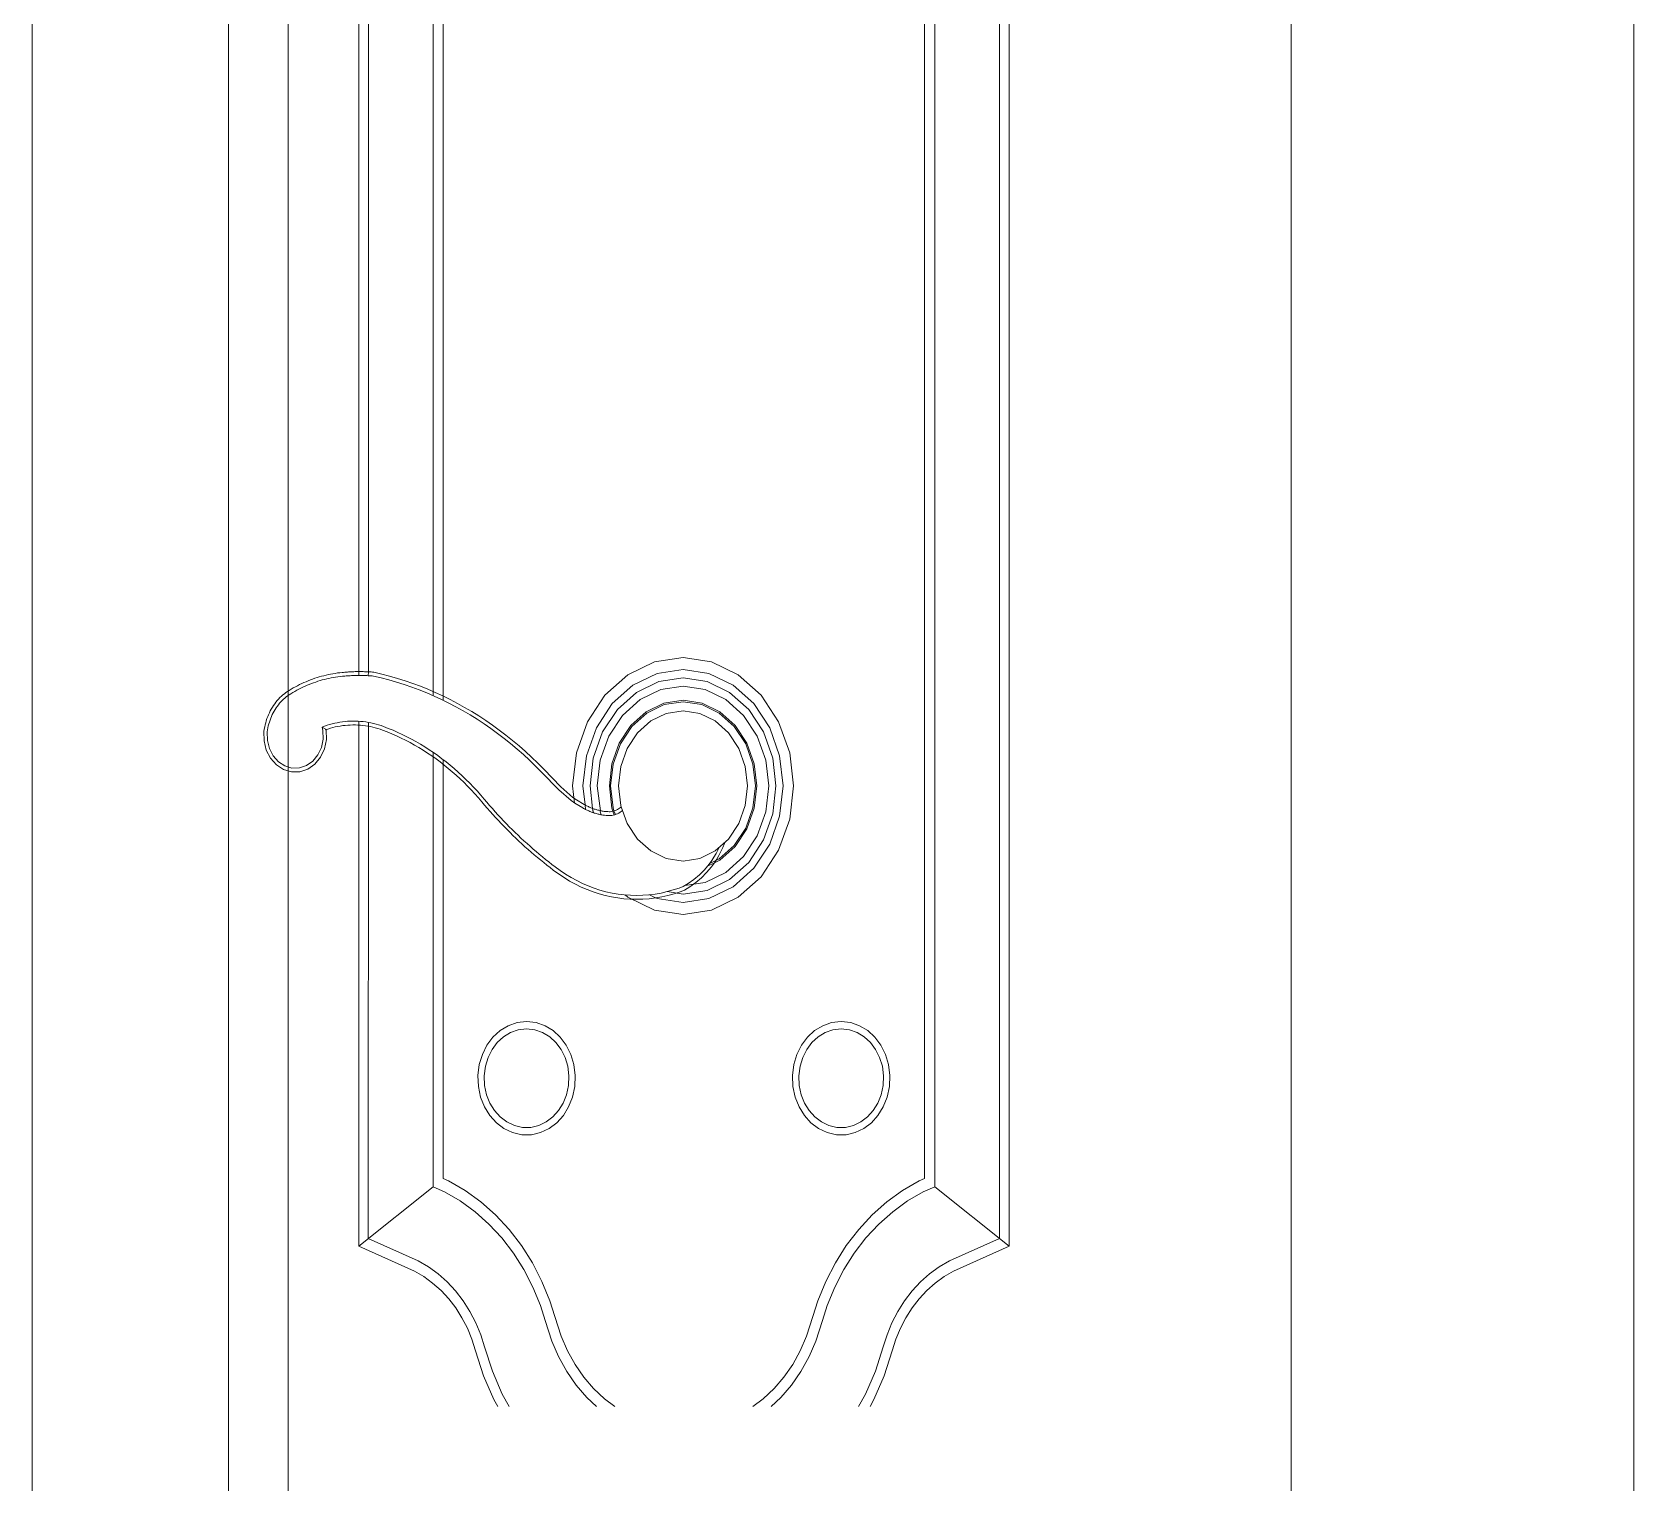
# Model space of a CAD drawing. Header units: inches. Extents: x 160056 to 168773, y -25300 to -22134.
# Drawn here: x 166586.94 to 166592.57, y -24945.92 to -24940.81 of the extents above; entities that cross this region are included whole.
import ezdxf

# ---------------------------------------------------------------- set-up
doc = ezdxf.new("R2010")
doc.units = ezdxf.units.IN
doc.header["$LTSCALE"] = 0.5
doc.header["$MEASUREMENT"] = 0
doc.layers.add('window', color=4, linetype='Continuous', lineweight=13)

msp = doc.modelspace()

# ---------------------------------------------------------------- linework, layer by layer
at = {"layer": 'window'}
for p, q in [((166592.573, -24981.6467), (166592.573, -24897.8319)), ((166591.3678, -24981.6467), (166591.3678, -24899.2288)), ((166587.8428, -24981.6467), (166587.8428, -24903.3322)), ((166587.6328, -24903.5767), (166587.6328, -24981.6467)), ((166586.9428, -24981.6467), (166586.9428, -24904.3799)), ((166588.0908, -24943.0766), (166588.0908, -24936.8608)), ((166588.1249, -24943.0639), (166588.1245, -24936.8877)), ((166590.3431, -24936.8877), (166590.3431, -24945.0555)), ((166590.3768, -24936.8608), (166590.3768, -24945.0824)), ((166588.3523, -24943.1476), (166588.3523, -24937.0695)), ((166590.1153, -24937.0695), (166590.1153, -24944.8737)), ((166588.3882, -24937.0981), (166588.3882, -24943.1642)), ((166590.0794, -24944.8451), (166590.0794, -24937.0981)), ((166589.1303, -24943.0288), (166589.0367, -24943.0739)), ((166589.2307, -24943.0134), (166589.1303, -24943.0288)), ((166589.3312, -24943.0288), (166589.2307, -24943.0134)), ((166589.4248, -24943.0739), (166589.3312, -24943.0288)), ((166587.9059, -24943.0985), (166587.8983, -24943.1018)), ((166587.9135, -24943.0953), (166587.9059, -24943.0985)), ((166587.9213, -24943.0923), (166587.9135, -24943.0953)), ((166587.929, -24943.0894), (166587.9213, -24943.0923)), ((166587.9368, -24943.0867), (166587.929, -24943.0894)), ((166587.94, -24943.0997), (166587.9324, -24943.1023)), ((166587.9446, -24943.0842), (166587.9368, -24943.0867)), ((166587.9476, -24943.0972), (166587.94, -24943.0997)), ((166587.9525, -24943.0817), (166587.9446, -24943.0842)), ((166587.9553, -24943.0948), (166587.9476, -24943.0972)), ((166587.9603, -24943.0795), (166587.9525, -24943.0817)), ((166587.963, -24943.0926), (166587.9553, -24943.0948)), ((166587.9683, -24943.0774), (166587.9603, -24943.0795)), ((166587.9708, -24943.0906), (166587.963, -24943.0926)), ((166587.9762, -24943.0754), (166587.9683, -24943.0774)), ((166587.9785, -24943.0887), (166587.9708, -24943.0906)), ((166587.9842, -24943.0736), (166587.9762, -24943.0754)), ((166587.9863, -24943.0869), (166587.9785, -24943.0887)), ((166587.9922, -24943.072), (166587.9842, -24943.0736)), ((166587.9941, -24943.0853), (166587.9863, -24943.0869)), ((166588.0002, -24943.0705), (166587.9922, -24943.072)), ((166588.0019, -24943.0838), (166587.9941, -24943.0853)), ((166588.0083, -24943.0692), (166588.0002, -24943.0705)), ((166588.0098, -24943.0825), (166588.0019, -24943.0838)), ((166588.0163, -24943.068), (166588.0083, -24943.0692)), ((166588.0177, -24943.0814), (166588.0098, -24943.0825)), ((166588.0244, -24943.067), (166588.0163, -24943.068)), ((166588.0256, -24943.0804), (166588.0177, -24943.0814)), ((166588.0325, -24943.0661), (166588.0244, -24943.067)), ((166588.0335, -24943.0796), (166588.0256, -24943.0804)), ((166588.0371, -24943.0657), (166588.0325, -24943.0661)), ((166588.038, -24943.0791), (166588.0335, -24943.0796)), ((166588.0417, -24943.0653), (166588.0371, -24943.0657)), ((166588.0425, -24943.0787), (166588.038, -24943.0791)), ((166588.0463, -24943.0649), (166588.0417, -24943.0653)), ((166588.0471, -24943.0784), (166588.0425, -24943.0787)), ((166588.051, -24943.0646), (166588.0463, -24943.0649)), ((166588.0516, -24943.0781), (166588.0471, -24943.0784)), ((166588.0556, -24943.0643), (166588.051, -24943.0646)), ((166588.0562, -24943.0778), (166588.0516, -24943.0781)), ((166588.0602, -24943.064), (166588.0556, -24943.0643)), ((166588.0607, -24943.0775), (166588.0562, -24943.0778)), ((166588.0648, -24943.0638), (166588.0602, -24943.064)), ((166588.0653, -24943.0773), (166588.0607, -24943.0775)), ((166588.0694, -24943.0636), (166588.0648, -24943.0638)), ((166588.0698, -24943.0771), (166588.0653, -24943.0773)), ((166588.0741, -24943.0634), (166588.0694, -24943.0636)), ((166588.0744, -24943.0769), (166588.0698, -24943.0771)), ((166588.0787, -24943.0633), (166588.0741, -24943.0634)), ((166588.0789, -24943.0768), (166588.0744, -24943.0769)), ((166588.0833, -24943.0632), (166588.0787, -24943.0633)), ((166588.0835, -24943.0767), (166588.0789, -24943.0768)), ((166588.0879, -24943.0632), (166588.0833, -24943.0632)), ((166588.088, -24943.0767), (166588.0835, -24943.0767)), ((166588.0926, -24943.0631), (166588.0879, -24943.0632)), ((166588.0926, -24943.0766), (166588.088, -24943.0767)), ((166588.0972, -24943.0631), (166588.0926, -24943.0631)), ((166588.0971, -24943.0766), (166588.0926, -24943.0766)), ((166588.1017, -24943.0767), (166588.0971, -24943.0766)), ((166588.1018, -24943.0632), (166588.0972, -24943.0631)), ((166588.1062, -24943.0768), (166588.1017, -24943.0767)), ((166588.1064, -24943.0633), (166588.1018, -24943.0632)), ((166588.1108, -24943.0769), (166588.1062, -24943.0768)), ((166588.1111, -24943.0634), (166588.1064, -24943.0633)), ((166588.1153, -24943.077), (166588.1108, -24943.0769)), ((166588.1157, -24943.0635), (166588.1111, -24943.0634)), ((166588.1199, -24943.0772), (166588.1153, -24943.077)), ((166588.1203, -24943.0637), (166588.1157, -24943.0635)), ((166588.1244, -24943.0774), (166588.1199, -24943.0772)), ((166588.1249, -24943.0639), (166588.1203, -24943.0637)), ((166588.1244, -24943.0774), (166588.1249, -24943.0639)), ((166588.129, -24943.0776), (166588.1244, -24943.0774)), ((166588.1296, -24943.0642), (166588.1249, -24943.0639)), ((166588.1335, -24943.0779), (166588.129, -24943.0776)), ((166588.1342, -24943.0644), (166588.1296, -24943.0642)), ((166588.1381, -24943.0782), (166588.1335, -24943.0779)), ((166588.1388, -24943.0647), (166588.1342, -24943.0644)), ((166588.1426, -24943.0786), (166588.1381, -24943.0782)), ((166588.1442, -24943.0651), (166588.1388, -24943.0647)), ((166588.1699, -24943.0849), (166588.1426, -24943.0786)), ((166588.1723, -24943.0717), (166588.1442, -24943.0651)), ((166588.197, -24943.092), (166588.1699, -24943.0849)), ((166588.1996, -24943.0789), (166588.1723, -24943.0717)), ((166588.2239, -24943.0998), (166588.197, -24943.092)), ((166588.2268, -24943.0868), (166588.1996, -24943.0789)), ((166588.2507, -24943.1083), (166588.2239, -24943.0998)), ((166588.2539, -24943.0953), (166588.2268, -24943.0868)), ((166588.2808, -24943.1046), (166588.2539, -24943.0953)), ((166589.0367, -24943.0739), (166588.9564, -24943.1457)), ((166589.1397, -24943.0696), (166589.0549, -24943.1105)), ((166589.1463, -24943.0981), (166589.0676, -24943.1361)), ((166589.2307, -24943.0557), (166589.1397, -24943.0696)), ((166589.2307, -24943.0852), (166589.1463, -24943.0981)), ((166589.3218, -24943.0696), (166589.2307, -24943.0557)), ((166589.3152, -24943.0981), (166589.2307, -24943.0852)), ((166589.3939, -24943.1361), (166589.3152, -24943.0981)), ((166589.4066, -24943.1105), (166589.3218, -24943.0696)), ((166589.5051, -24943.1457), (166589.4248, -24943.0739)), ((166587.814, -24943.1547), (166587.8091, -24943.1598)), ((166587.819, -24943.1498), (166587.814, -24943.1547)), ((166587.8242, -24943.1452), (166587.819, -24943.1498)), ((166587.8296, -24943.1407), (166587.8242, -24943.1452)), ((166587.8311, -24943.156), (166587.8263, -24943.1604)), ((166587.8351, -24943.1366), (166587.8296, -24943.1407)), ((166587.8361, -24943.1519), (166587.8311, -24943.156)), ((166587.8407, -24943.1326), (166587.8351, -24943.1366)), ((166587.8412, -24943.148), (166587.8361, -24943.1519)), ((166587.8464, -24943.129), (166587.8407, -24943.1326)), ((166587.8465, -24943.1443), (166587.8412, -24943.148)), ((166587.8537, -24943.1246), (166587.8464, -24943.129)), ((166587.8518, -24943.1409), (166587.8465, -24943.1443)), ((166587.8589, -24943.1367), (166587.8518, -24943.1409)), ((166587.861, -24943.1205), (166587.8537, -24943.1246)), ((166587.866, -24943.1326), (166587.8589, -24943.1367)), ((166587.8683, -24943.1164), (166587.861, -24943.1205)), ((166587.8732, -24943.1287), (166587.866, -24943.1326)), ((166587.8757, -24943.1126), (166587.8683, -24943.1164)), ((166587.8804, -24943.1249), (166587.8732, -24943.1287)), ((166587.8832, -24943.1088), (166587.8757, -24943.1126)), ((166587.8877, -24943.1212), (166587.8804, -24943.1249)), ((166587.8907, -24943.1052), (166587.8832, -24943.1088)), ((166587.895, -24943.1177), (166587.8877, -24943.1212)), ((166587.8983, -24943.1018), (166587.8907, -24943.1052)), ((166587.9024, -24943.1144), (166587.895, -24943.1177)), ((166587.9099, -24943.1111), (166587.9024, -24943.1144)), ((166587.9173, -24943.1081), (166587.9099, -24943.1111)), ((166587.9249, -24943.1051), (166587.9173, -24943.1081)), ((166587.9324, -24943.1023), (166587.9249, -24943.1051)), ((166588.2773, -24943.1175), (166588.2507, -24943.1083)), ((166588.3038, -24943.1274), (166588.2773, -24943.1175)), ((166588.3075, -24943.1146), (166588.2808, -24943.1046)), ((166588.33, -24943.138), (166588.3038, -24943.1274)), ((166588.334, -24943.1253), (166588.3075, -24943.1146)), ((166588.3561, -24943.1492), (166588.33, -24943.138)), ((166588.3602, -24943.1366), (166588.334, -24943.1253)), ((166588.3819, -24943.1612), (166588.3561, -24943.1492)), ((166588.3863, -24943.1487), (166588.3602, -24943.1366)), ((166588.4121, -24943.1614), (166588.3863, -24943.1487)), ((166588.9564, -24943.1457), (166588.8947, -24943.2392)), ((166589.0549, -24943.1105), (166588.9821, -24943.1756)), ((166589.0676, -24943.1361), (166589, -24943.1965)), ((166589.1528, -24943.1263), (166589.0801, -24943.1613)), ((166589.2307, -24943.1144), (166589.1528, -24943.1263)), ((166589.3087, -24943.1263), (166589.2307, -24943.1144)), ((166589.3814, -24943.1613), (166589.3087, -24943.1263)), ((166589.4615, -24943.1965), (166589.3939, -24943.1361)), ((166589.4794, -24943.1756), (166589.4066, -24943.1105)), ((166589.5668, -24943.2392), (166589.5051, -24943.1457)), ((166587.777, -24943.2079), (166587.7739, -24943.2146)), ((166587.7803, -24943.2013), (166587.777, -24943.2079)), ((166587.7838, -24943.1948), (166587.7803, -24943.2013)), ((166587.7875, -24943.1885), (166587.7838, -24943.1948)), ((166587.7902, -24943.2083), (166587.7871, -24943.2144)), ((166587.7914, -24943.1824), (166587.7875, -24943.1885)), ((166587.7934, -24943.2022), (166587.7902, -24943.2083)), ((166587.7956, -24943.1765), (166587.7914, -24943.1824)), ((166587.7969, -24943.1964), (166587.7934, -24943.2022)), ((166587.7999, -24943.1707), (166587.7956, -24943.1765)), ((166587.8006, -24943.1907), (166587.7969, -24943.1964)), ((166587.8044, -24943.1652), (166587.7999, -24943.1707)), ((166587.8044, -24943.1852), (166587.8006, -24943.1907)), ((166587.8091, -24943.1598), (166587.8044, -24943.1652)), ((166587.8085, -24943.1798), (166587.8044, -24943.1852)), ((166587.8127, -24943.1746), (166587.8085, -24943.1798)), ((166587.817, -24943.1697), (166587.8127, -24943.1746)), ((166587.8216, -24943.1649), (166587.817, -24943.1697)), ((166587.8263, -24943.1604), (166587.8216, -24943.1649)), ((166588.4075, -24943.1738), (166588.3819, -24943.1612)), ((166588.4328, -24943.187), (166588.4075, -24943.1738)), ((166588.4377, -24943.1748), (166588.4121, -24943.1614)), ((166588.4579, -24943.201), (166588.4328, -24943.187)), ((166588.463, -24943.1889), (166588.4377, -24943.1748)), ((166588.4826, -24943.2156), (166588.4579, -24943.201)), ((166588.488, -24943.2036), (166588.463, -24943.1889)), ((166588.5127, -24943.2189), (166588.488, -24943.2036)), ((166588.9821, -24943.1756), (166588.9262, -24943.2604)), ((166589, -24943.1965), (166588.9481, -24943.2751)), ((166589.0801, -24943.1613), (166589.0177, -24943.2171)), ((166589.1013, -24943.2041), (166589.0477, -24943.252)), ((166589.1036, -24943.2087), (166589.0509, -24943.2558)), ((166589.1637, -24943.174), (166589.1013, -24943.2041)), ((166589.1649, -24943.1791), (166589.1036, -24943.2087)), ((166589.1174, -24943.2365), (166589.1721, -24943.2102)), ((166589.2307, -24943.1637), (166589.1637, -24943.174)), ((166589.2307, -24943.1691), (166589.1649, -24943.1791)), ((166589.1721, -24943.2102), (166589.2307, -24943.2012)), ((166589.2978, -24943.174), (166589.2307, -24943.1637)), ((166589.2966, -24943.1791), (166589.2307, -24943.1691)), ((166589.2307, -24943.2012), (166589.2894, -24943.2102)), ((166589.2894, -24943.2102), (166589.3441, -24943.2365)), ((166589.3579, -24943.2087), (166589.2966, -24943.1791)), ((166589.3602, -24943.2041), (166589.2978, -24943.174)), ((166589.4106, -24943.2558), (166589.3579, -24943.2087)), ((166589.4138, -24943.252), (166589.3602, -24943.2041)), ((166589.4438, -24943.2171), (166589.3814, -24943.1613)), ((166589.5134, -24943.2751), (166589.4615, -24943.1965)), ((166589.5353, -24943.2604), (166589.4794, -24943.1756)), ((166587.759, -24943.265), (166587.7577, -24943.2736)), ((166587.7604, -24943.2576), (166587.759, -24943.265)), ((166587.762, -24943.2502), (166587.7604, -24943.2576)), ((166587.7639, -24943.2429), (166587.762, -24943.2502)), ((166587.7661, -24943.2356), (166587.7639, -24943.2429)), ((166587.7684, -24943.2285), (166587.7661, -24943.2356)), ((166587.7711, -24943.2215), (166587.7684, -24943.2285)), ((166587.7704, -24943.2677), (166587.7693, -24943.2747)), ((166587.7717, -24943.2607), (166587.7704, -24943.2677)), ((166587.7739, -24943.2146), (166587.7711, -24943.2215)), ((166587.7732, -24943.2538), (166587.7717, -24943.2607)), ((166587.775, -24943.247), (166587.7732, -24943.2538)), ((166587.777, -24943.2403), (166587.775, -24943.247)), ((166587.7792, -24943.2336), (166587.777, -24943.2403)), ((166587.7816, -24943.2271), (166587.7792, -24943.2336)), ((166587.7842, -24943.2207), (166587.7816, -24943.2271)), ((166587.7871, -24943.2144), (166587.7842, -24943.2207)), ((166587.9623, -24943.2582), (166587.971, -24943.2549)), ((166587.9653, -24943.2705), (166587.9623, -24943.2582)), ((166587.9623, -24943.2582), (166587.973, -24943.2648)), ((166587.971, -24943.2549), (166587.9798, -24943.2519)), ((166587.9741, -24943.2655), (166587.975, -24943.2661)), ((166587.9744, -24943.2678), (166587.9766, -24943.2671)), ((166587.9766, -24943.2671), (166587.9829, -24943.2649)), ((166587.9769, -24943.2685), (166587.9766, -24943.2671)), ((166587.9774, -24943.3021), (166587.9769, -24943.2685)), ((166587.9798, -24943.2519), (166587.9886, -24943.2492)), ((166587.9829, -24943.2649), (166587.9915, -24943.2623)), ((166587.9886, -24943.2492), (166587.9976, -24943.2467)), ((166587.9915, -24943.2623), (166588.0001, -24943.2599)), ((166587.9976, -24943.2467), (166588.0065, -24943.2446)), ((166588.0001, -24943.2599), (166588.0087, -24943.2578)), ((166588.0065, -24943.2446), (166588.0155, -24943.2427)), ((166588.0087, -24943.2578), (166588.0174, -24943.256)), ((166588.0155, -24943.2427), (166588.0246, -24943.241)), ((166588.0174, -24943.256), (166588.0262, -24943.2544)), ((166588.0246, -24943.241), (166588.0336, -24943.2397)), ((166588.0262, -24943.2544), (166588.035, -24943.2531)), ((166588.0336, -24943.2397), (166588.0428, -24943.2386)), ((166588.035, -24943.2531), (166588.0438, -24943.252)), ((166588.0428, -24943.2386), (166588.0519, -24943.2378)), ((166588.0438, -24943.252), (166588.0526, -24943.2513)), ((166588.0519, -24943.2378), (166588.061, -24943.2373)), ((166588.0526, -24943.2513), (166588.0614, -24943.2508)), ((166588.061, -24943.2373), (166588.0702, -24943.2371)), ((166588.0614, -24943.2508), (166588.0703, -24943.2506)), ((166588.0702, -24943.2371), (166588.0793, -24943.2371)), ((166588.0703, -24943.2506), (166588.0791, -24943.2506)), ((166588.0791, -24943.2506), (166588.088, -24943.2509)), ((166588.0793, -24943.2371), (166588.0885, -24943.2375)), ((166588.088, -24943.2509), (166588.0968, -24943.2515)), ((166588.0885, -24943.2375), (166588.0976, -24943.2381)), ((166588.0908, -24945.0824), (166588.0908, -24943.2376)), ((166588.0968, -24943.2515), (166588.1056, -24943.2524)), ((166588.0976, -24943.2381), (166588.1067, -24943.239)), ((166588.1056, -24943.2524), (166588.1144, -24943.2535)), ((166588.1067, -24943.239), (166588.1158, -24943.2402)), ((166588.1144, -24943.2535), (166588.1232, -24943.255)), ((166588.1158, -24943.2402), (166588.1249, -24943.2416)), ((166588.1232, -24943.255), (166588.1319, -24943.2566)), ((166588.1245, -24945.0555), (166588.1249, -24943.2416)), ((166588.1249, -24943.2416), (166588.1339, -24943.2434)), ((166588.1319, -24943.2566), (166588.1406, -24943.2586)), ((166588.1339, -24943.2434), (166588.1429, -24943.2454)), ((166588.1406, -24943.2586), (166588.1492, -24943.2608)), ((166588.1429, -24943.2454), (166588.1519, -24943.2477)), ((166588.1492, -24943.2608), (166588.1578, -24943.2633)), ((166588.1519, -24943.2477), (166588.1608, -24943.2502)), ((166588.1578, -24943.2633), (166588.1663, -24943.266)), ((166588.1608, -24943.2502), (166588.1696, -24943.2531)), ((166588.1663, -24943.266), (166588.1748, -24943.269)), ((166588.1696, -24943.2531), (166588.1783, -24943.2562)), ((166588.1783, -24943.2562), (166588.195, -24943.2626)), ((166588.195, -24943.2626), (166588.2115, -24943.2694)), ((166588.5072, -24943.2308), (166588.4826, -24943.2156)), ((166588.5314, -24943.2466), (166588.5072, -24943.2308)), ((166588.5372, -24943.235), (166588.5127, -24943.2189)), ((166588.5552, -24943.2631), (166588.5314, -24943.2466)), ((166588.5613, -24943.2516), (166588.5372, -24943.235)), ((166588.5788, -24943.2802), (166588.5552, -24943.2631)), ((166588.5851, -24943.2689), (166588.5613, -24943.2516)), ((166588.6085, -24943.2868), (166588.5851, -24943.2689)), ((166588.8947, -24943.2392), (166588.8559, -24943.3482)), ((166588.9262, -24943.2604), (166588.891, -24943.3591)), ((166589.0177, -24943.2171), (166588.9698, -24943.2897)), ((166589.0477, -24943.252), (166589.0065, -24943.3144)), ((166589.0509, -24943.2558), (166589.0105, -24943.3171)), ((166589.0704, -24943.2785), (166589.1174, -24943.2365)), ((166589.3441, -24943.2365), (166589.3911, -24943.2785)), ((166589.451, -24943.3171), (166589.4106, -24943.2558)), ((166589.455, -24943.3144), (166589.4138, -24943.252)), ((166589.4917, -24943.2897), (166589.4438, -24943.2171)), ((166589.5704, -24943.3591), (166589.5353, -24943.2604)), ((166589.6056, -24943.3482), (166589.5668, -24943.2392)), ((166587.7577, -24943.2736), (166587.7582, -24943.3067)), ((166587.7582, -24943.3067), (166587.7662, -24943.339)), ((166587.7693, -24943.2747), (166587.7698, -24943.3047)), ((166587.7698, -24943.3047), (166587.7769, -24943.3336)), ((166587.9596, -24943.3297), (166587.9658, -24943.3005)), ((166587.9658, -24943.3005), (166587.9653, -24943.2705)), ((166587.9705, -24943.3347), (166587.9774, -24943.3021)), ((166588.1748, -24943.269), (166588.1912, -24943.2753)), ((166588.1912, -24943.2753), (166588.2075, -24943.2821)), ((166588.2075, -24943.2821), (166588.2237, -24943.2891)), ((166588.2115, -24943.2694), (166588.2279, -24943.2766)), ((166588.2237, -24943.2891), (166588.2397, -24943.2966)), ((166588.2279, -24943.2766), (166588.2441, -24943.2842)), ((166588.2397, -24943.2966), (166588.2556, -24943.3045)), ((166588.2441, -24943.2842), (166588.2603, -24943.2921)), ((166588.2556, -24943.3045), (166588.2714, -24943.3127)), ((166588.2603, -24943.2921), (166588.2762, -24943.3005)), ((166588.2714, -24943.3127), (166588.287, -24943.3213)), ((166588.2762, -24943.3005), (166588.2921, -24943.3092)), ((166588.287, -24943.3213), (166588.3025, -24943.3303)), ((166588.2921, -24943.3092), (166588.3077, -24943.3183)), ((166588.3077, -24943.3183), (166588.3232, -24943.3278)), ((166588.602, -24943.298), (166588.5788, -24943.2802)), ((166588.6249, -24943.3163), (166588.602, -24943.298)), ((166588.6316, -24943.3053), (166588.6085, -24943.2868)), ((166588.6475, -24943.3352), (166588.6249, -24943.3163)), ((166588.6543, -24943.3244), (166588.6316, -24943.3053)), ((166588.6767, -24943.344), (166588.6543, -24943.3244)), ((166588.9481, -24943.2751), (166588.9155, -24943.3668)), ((166588.9698, -24943.2897), (166588.9397, -24943.3743)), ((166589.0065, -24943.3144), (166588.9807, -24943.3871)), ((166589.0105, -24943.3171), (166588.9851, -24943.3885)), ((166589.0344, -24943.3331), (166589.0704, -24943.2785)), ((166589.3911, -24943.2785), (166589.4271, -24943.3331)), ((166589.4764, -24943.3885), (166589.451, -24943.3171)), ((166589.4808, -24943.3871), (166589.455, -24943.3144)), ((166589.5218, -24943.3743), (166589.4917, -24943.2897)), ((166589.546, -24943.3668), (166589.5134, -24943.2751)), ((166587.7662, -24943.339), (166587.7811, -24943.3678)), ((166587.7769, -24943.3336), (166587.7902, -24943.3593)), ((166587.7811, -24943.3678), (166587.8019, -24943.3912)), ((166587.7902, -24943.3593), (166587.8088, -24943.3802)), ((166587.8088, -24943.3802), (166587.8314, -24943.3948)), ((166587.9071, -24943.3931), (166587.9292, -24943.3776)), ((166587.9292, -24943.3776), (166587.9471, -24943.356)), ((166587.9365, -24943.3883), (166587.9565, -24943.3641)), ((166587.9471, -24943.356), (166587.9596, -24943.3297)), ((166587.9565, -24943.3641), (166587.9705, -24943.3347)), ((166588.3025, -24943.3303), (166588.3178, -24943.3397)), ((166588.3178, -24943.3397), (166588.3329, -24943.3494)), ((166588.3232, -24943.3278), (166588.3386, -24943.3376)), ((166588.3329, -24943.3494), (166588.3479, -24943.3594)), ((166588.3386, -24943.3376), (166588.3538, -24943.3478)), ((166588.3479, -24943.3594), (166588.3626, -24943.3698)), ((166588.3523, -24944.8737), (166588.3523, -24943.3468)), ((166588.3538, -24943.3478), (166588.3687, -24943.3584)), ((166588.3626, -24943.3698), (166588.3772, -24943.3806)), ((166588.3687, -24943.3584), (166588.3835, -24943.3693)), ((166588.3772, -24943.3806), (166588.3916, -24943.3917)), ((166588.3835, -24943.3693), (166588.3981, -24943.3806)), ((166588.3882, -24943.3729), (166588.3882, -24944.8451)), ((166588.3981, -24943.3806), (166588.4125, -24943.3922)), ((166588.6696, -24943.3547), (166588.6475, -24943.3352)), ((166588.6914, -24943.3748), (166588.6696, -24943.3547)), ((166588.6987, -24943.3643), (166588.6767, -24943.344)), ((166588.7128, -24943.3954), (166588.6914, -24943.3748)), ((166588.7203, -24943.3851), (166588.6987, -24943.3643)), ((166588.8559, -24943.3482), (166588.8427, -24943.4651)), ((166588.891, -24943.3591), (166588.8791, -24943.4651)), ((166588.9155, -24943.3668), (166588.9044, -24943.4651)), ((166588.9397, -24943.3743), (166588.9295, -24943.4651)), ((166589.0118, -24943.3968), (166589.0344, -24943.3331)), ((166589.4271, -24943.3331), (166589.4497, -24943.3968)), ((166589.532, -24943.4651), (166589.5218, -24943.3743)), ((166589.5571, -24943.4651), (166589.546, -24943.3668)), ((166589.5824, -24943.4651), (166589.5704, -24943.3591)), ((166589.6188, -24943.4651), (166589.6056, -24943.3482)), ((166587.8019, -24943.3912), (166587.8271, -24943.4074)), ((166587.8271, -24943.4074), (166587.8551, -24943.4155)), ((166587.8314, -24943.3948), (166587.8564, -24943.402)), ((166587.8428, -24945.6467), (166587.8428, -24943.398)), ((166587.8551, -24943.4155), (166587.884, -24943.4149)), ((166587.8564, -24943.402), (166587.8823, -24943.4014)), ((166587.8823, -24943.4014), (166587.9071, -24943.3931)), ((166587.884, -24943.4149), (166587.9117, -24943.4056)), ((166587.9117, -24943.4056), (166587.9365, -24943.3883)), ((166588.3916, -24943.3917), (166588.4058, -24943.4032)), ((166588.4058, -24943.4032), (166588.4198, -24943.415)), ((166588.4125, -24943.3922), (166588.4267, -24943.4041)), ((166588.4198, -24943.415), (166588.4336, -24943.4271)), ((166588.4267, -24943.4041), (166588.4407, -24943.4164)), ((166588.4336, -24943.4271), (166588.4472, -24943.4395)), ((166588.4407, -24943.4164), (166588.4545, -24943.429)), ((166588.4545, -24943.429), (166588.468, -24943.442)), ((166588.7337, -24943.4166), (166588.7128, -24943.3954)), ((166588.7414, -24943.4065), (166588.7203, -24943.3851)), ((166588.7938, -24943.4787), (166588.7337, -24943.4166)), ((166588.8011, -24943.4682), (166588.7414, -24943.4065)), ((166588.9807, -24943.3871), (166588.9718, -24943.4651)), ((166588.9851, -24943.3885), (166588.9764, -24943.4651)), ((166589.004, -24943.4651), (166589.0118, -24943.3968)), ((166589.4497, -24943.3968), (166589.4575, -24943.4651)), ((166589.4851, -24943.4651), (166589.4764, -24943.3885)), ((166589.4896, -24943.4651), (166589.4808, -24943.3871)), ((166588.4472, -24943.4395), (166588.4605, -24943.4523)), ((166588.4605, -24943.4523), (166588.4737, -24943.4654)), ((166588.468, -24943.442), (166588.4813, -24943.4552)), ((166588.4737, -24943.4654), (166588.4866, -24943.4788)), ((166588.4813, -24943.4552), (166588.4944, -24943.4688)), ((166588.4866, -24943.4788), (166588.4992, -24943.4925)), ((166588.4944, -24943.4688), (166588.5072, -24943.4827)), ((166588.4992, -24943.4925), (166588.5116, -24943.5065)), ((166588.5072, -24943.4827), (166588.5198, -24943.4969)), ((166588.8374, -24943.5167), (166588.7938, -24943.4787)), ((166588.8439, -24943.5054), (166588.8011, -24943.4682)), ((166588.8427, -24943.4651), (166588.8495, -24943.5251)), ((166588.8791, -24943.4651), (166588.8863, -24943.5319)), ((166588.9044, -24943.4651), (166588.9129, -24943.544)), ((166588.9295, -24943.4651), (166588.9406, -24943.5522)), ((166588.9718, -24943.4651), (166588.9807, -24943.5431)), ((166588.9764, -24943.4651), (166588.9851, -24943.5417)), ((166589.0118, -24943.5334), (166589.004, -24943.4651)), ((166589.4575, -24943.4651), (166589.4497, -24943.5334)), ((166589.4764, -24943.5417), (166589.4851, -24943.4651)), ((166589.4808, -24943.5431), (166589.4896, -24943.4651)), ((166589.5218, -24943.5559), (166589.532, -24943.4651)), ((166589.5466, -24943.5636), (166589.5571, -24943.4651)), ((166589.5704, -24943.571), (166589.5824, -24943.4651)), ((166589.6056, -24943.582), (166589.6188, -24943.4651)), ((166588.5116, -24943.5065), (166588.5238, -24943.5209)), ((166588.5198, -24943.4969), (166588.5321, -24943.5114)), ((166588.5238, -24943.5209), (166588.5333, -24943.5321)), ((166588.5321, -24943.5114), (166588.5415, -24943.5226)), ((166588.5333, -24943.5321), (166588.5428, -24943.5432)), ((166588.5415, -24943.5226), (166588.551, -24943.5336)), ((166588.5428, -24943.5432), (166588.5525, -24943.5543)), ((166588.551, -24943.5336), (166588.5606, -24943.5446)), ((166588.5606, -24943.5446), (166588.5703, -24943.5555)), ((166588.8509, -24943.5261), (166588.8374, -24943.5167)), ((166588.8565, -24943.5143), (166588.8439, -24943.5054)), ((166588.8784, -24943.5424), (166588.8509, -24943.5261)), ((166588.8835, -24943.5303), (166588.8565, -24943.5143)), ((166588.8814, -24943.5441), (166588.8784, -24943.5424)), ((166588.8844, -24943.5457), (166588.8814, -24943.5441)), ((166588.8863, -24943.5319), (166588.8835, -24943.5303)), ((166588.8875, -24943.5473), (166588.8844, -24943.5457)), ((166588.8892, -24943.5334), (166588.8863, -24943.5319)), ((166588.8863, -24943.5319), (166588.8884, -24943.5478)), ((166588.8906, -24943.5488), (166588.8875, -24943.5473)), ((166588.8921, -24943.5349), (166588.8892, -24943.5334)), ((166588.8937, -24943.5503), (166588.8906, -24943.5488)), ((166588.895, -24943.5364), (166588.8921, -24943.5349)), ((166588.8968, -24943.5517), (166588.8937, -24943.5503)), ((166588.898, -24943.5378), (166588.895, -24943.5364)), ((166588.9009, -24943.5391), (166588.898, -24943.5378)), ((166588.9039, -24943.5404), (166588.9009, -24943.5391)), ((166588.9069, -24943.5417), (166588.9039, -24943.5404)), ((166588.9099, -24943.5429), (166588.9069, -24943.5417)), ((166588.9129, -24943.544), (166588.9099, -24943.5429)), ((166588.9129, -24943.544), (166588.9158, -24943.5592)), ((166588.9129, -24943.544), (166588.9144, -24943.5587)), ((166588.916, -24943.5451), (166588.9129, -24943.544)), ((166588.919, -24943.5462), (166588.916, -24943.5451)), ((166588.9221, -24943.5472), (166588.919, -24943.5462)), ((166588.9251, -24943.5482), (166588.9221, -24943.5472)), ((166588.9282, -24943.5491), (166588.9251, -24943.5482)), ((166588.9313, -24943.5499), (166588.9282, -24943.5491)), ((166588.9344, -24943.5507), (166588.9313, -24943.5499)), ((166588.9807, -24943.5431), (166588.9836, -24943.5542)), ((166588.9851, -24943.5417), (166588.9878, -24943.5531)), ((166588.9959, -24943.55), (166588.9919, -24943.5517)), ((166588.9999, -24943.548), (166588.9959, -24943.55)), ((166589.0037, -24943.5457), (166588.9999, -24943.548)), ((166589.0074, -24943.5431), (166589.0037, -24943.5457)), ((166589.0109, -24943.5403), (166589.0074, -24943.5431)), ((166589.0134, -24943.538), (166589.0109, -24943.5403)), ((166589.0134, -24943.538), (166589.0118, -24943.5334)), ((166589.0134, -24943.538), (166589.0178, -24943.5511)), ((166589.4497, -24943.5334), (166589.4271, -24943.597)), ((166589.451, -24943.6131), (166589.4764, -24943.5417)), ((166589.455, -24943.6158), (166589.4808, -24943.5431)), ((166588.5525, -24943.5543), (166588.5623, -24943.5652)), ((166588.5623, -24943.5652), (166588.5721, -24943.5761)), ((166588.5703, -24943.5555), (166588.58, -24943.5663)), ((166588.5721, -24943.5761), (166588.5821, -24943.5868)), ((166588.58, -24943.5663), (166588.5899, -24943.5769)), ((166588.5821, -24943.5868), (166588.5921, -24943.5975)), ((166588.5899, -24943.5769), (166588.5998, -24943.5875)), ((166588.5921, -24943.5975), (166588.6022, -24943.608)), ((166588.5998, -24943.5875), (166588.6099, -24943.5979)), ((166588.6099, -24943.5979), (166588.62, -24943.6082)), ((166588.8999, -24943.5531), (166588.8968, -24943.5517)), ((166588.903, -24943.5544), (166588.8999, -24943.5531)), ((166588.9062, -24943.5557), (166588.903, -24943.5544)), ((166588.9094, -24943.5569), (166588.9062, -24943.5557)), ((166588.9126, -24943.558), (166588.9094, -24943.5569)), ((166588.9158, -24943.5592), (166588.9126, -24943.558)), ((166588.919, -24943.5602), (166588.9158, -24943.5592)), ((166588.9222, -24943.5612), (166588.919, -24943.5602)), ((166588.9255, -24943.5622), (166588.9222, -24943.5612)), ((166588.9287, -24943.5631), (166588.9255, -24943.5622)), ((166588.932, -24943.5639), (166588.9287, -24943.5631)), ((166588.9352, -24943.5647), (166588.932, -24943.5639)), ((166588.9375, -24943.5515), (166588.9344, -24943.5507)), ((166588.9385, -24943.5654), (166588.9352, -24943.5647)), ((166588.9406, -24943.5522), (166588.9375, -24943.5515)), ((166588.9418, -24943.5661), (166588.9385, -24943.5654)), ((166588.9406, -24943.5522), (166588.9397, -24943.5559)), ((166588.9397, -24943.5559), (166588.9435, -24943.5665)), ((166588.9438, -24943.5528), (166588.9406, -24943.5522)), ((166588.9451, -24943.5668), (166588.9418, -24943.5661)), ((166588.9469, -24943.5534), (166588.9438, -24943.5528)), ((166588.9484, -24943.5673), (166588.9451, -24943.5668)), ((166588.9501, -24943.554), (166588.9469, -24943.5534)), ((166588.9517, -24943.5679), (166588.9484, -24943.5673)), ((166588.9532, -24943.5545), (166588.9501, -24943.554)), ((166588.955, -24943.5683), (166588.9517, -24943.5679)), ((166588.9562, -24943.5549), (166588.9532, -24943.5545)), ((166588.9604, -24943.5688), (166588.955, -24943.5683)), ((166588.961, -24943.5553), (166588.9562, -24943.5549)), ((166588.9658, -24943.5689), (166588.9604, -24943.5688)), ((166588.9661, -24943.5554), (166588.961, -24943.5553)), ((166588.9708, -24943.5691), (166588.9658, -24943.5689)), ((166588.9708, -24943.5556), (166588.9661, -24943.5554)), ((166588.9751, -24943.5555), (166588.9708, -24943.5556)), ((166588.9758, -24943.5689), (166588.9708, -24943.5691)), ((166588.9794, -24943.555), (166588.9751, -24943.5555)), ((166588.9808, -24943.5684), (166588.9758, -24943.5689)), ((166588.9836, -24943.5542), (166588.9794, -24943.555)), ((166588.9858, -24943.5675), (166588.9808, -24943.5684)), ((166588.9878, -24943.5531), (166588.9836, -24943.5542)), ((166588.9836, -24943.5542), (166588.989, -24943.5666)), ((166588.989, -24943.5666), (166588.9858, -24943.5675)), ((166588.9919, -24943.5517), (166588.9878, -24943.5531)), ((166588.9878, -24943.5531), (166588.9935, -24943.5652)), ((166588.9907, -24943.5662), (166588.989, -24943.5666)), ((166588.9955, -24943.5645), (166588.9907, -24943.5662)), ((166589.0003, -24943.5625), (166588.9955, -24943.5645)), ((166589.0049, -24943.5602), (166589.0003, -24943.5625)), ((166589.0093, -24943.5575), (166589.0049, -24943.5602)), ((166589.0136, -24943.5545), (166589.0093, -24943.5575)), ((166589.0178, -24943.5511), (166589.0136, -24943.5545)), ((166589.0344, -24943.597), (166589.0178, -24943.5511)), ((166589.0704, -24943.6517), (166589.0344, -24943.597)), ((166589.4271, -24943.597), (166589.3911, -24943.6517)), ((166589.4917, -24943.6405), (166589.5218, -24943.5559)), ((166589.5134, -24943.655), (166589.5466, -24943.5636)), ((166589.5353, -24943.6698), (166589.5704, -24943.571)), ((166589.5668, -24943.6909), (166589.6056, -24943.582)), ((166588.6022, -24943.608), (166588.6124, -24943.6184)), ((166588.6124, -24943.6184), (166588.6227, -24943.6287)), ((166588.62, -24943.6082), (166588.6302, -24943.6184)), ((166588.6227, -24943.6287), (166588.633, -24943.6389)), ((166588.6302, -24943.6184), (166588.6404, -24943.6285)), ((166588.633, -24943.6389), (166588.6435, -24943.649)), ((166588.6404, -24943.6285), (166588.6508, -24943.6385)), ((166588.6435, -24943.649), (166588.654, -24943.6589)), ((166588.6508, -24943.6385), (166588.6612, -24943.6484)), ((166588.654, -24943.6589), (166588.6646, -24943.6687)), ((166588.6612, -24943.6484), (166588.6718, -24943.6582)), ((166588.6718, -24943.6582), (166588.6824, -24943.6678)), ((166589.1174, -24943.6936), (166589.0704, -24943.6517)), ((166589.3911, -24943.6517), (166589.3441, -24943.6936)), ((166589.4106, -24943.6744), (166589.451, -24943.6131)), ((166589.4138, -24943.6782), (166589.455, -24943.6158)), ((166589.4438, -24943.7131), (166589.4917, -24943.6405)), ((166589.4615, -24943.7337), (166589.5134, -24943.655)), ((166588.6646, -24943.6687), (166588.6753, -24943.6785)), ((166588.6753, -24943.6785), (166588.686, -24943.6881)), ((166588.6824, -24943.6678), (166588.693, -24943.6773)), ((166588.686, -24943.6881), (166588.6969, -24943.6976)), ((166588.693, -24943.6773), (166588.7038, -24943.6867)), ((166588.6969, -24943.6976), (166588.7078, -24943.7069)), ((166588.7038, -24943.6867), (166588.7146, -24943.696)), ((166588.7078, -24943.7069), (166588.7188, -24943.7162)), ((166588.7146, -24943.696), (166588.7255, -24943.7052)), ((166588.7188, -24943.7162), (166588.7298, -24943.7253)), ((166588.7255, -24943.7052), (166588.7365, -24943.7143)), ((166588.7365, -24943.7143), (166588.7475, -24943.7232)), ((166589.1721, -24943.72), (166589.1174, -24943.6936)), ((166589.3441, -24943.6936), (166589.2894, -24943.72)), ((166589.3323, -24943.7274), (166589.3395, -24943.7153)), ((166589.3395, -24943.7153), (166589.3468, -24943.7022)), ((166589.3468, -24943.7022), (166589.3537, -24943.6889)), ((166589.3491, -24943.7229), (166589.3566, -24943.7094)), ((166589.3537, -24943.6889), (166589.3568, -24943.6823)), ((166589.3566, -24943.7094), (166589.3637, -24943.6956)), ((166589.3579, -24943.7215), (166589.4106, -24943.6744)), ((166589.3602, -24943.7261), (166589.4138, -24943.6782)), ((166589.3637, -24943.6956), (166589.3704, -24943.6815)), ((166589.3704, -24943.6815), (166589.3766, -24943.6672)), ((166589.3766, -24943.6672), (166589.3782, -24943.6631)), ((166589.3814, -24943.7688), (166589.4438, -24943.7131)), ((166589.4794, -24943.7546), (166589.5353, -24943.6698)), ((166589.5051, -24943.7845), (166589.5668, -24943.6909)), ((166588.7298, -24943.7253), (166588.741, -24943.7343)), ((166588.741, -24943.7343), (166588.7522, -24943.7432)), ((166588.7475, -24943.7232), (166588.7586, -24943.732)), ((166588.7522, -24943.7432), (166588.7634, -24943.7519)), ((166588.7586, -24943.732), (166588.7698, -24943.7407)), ((166588.7634, -24943.7519), (166588.7748, -24943.7606)), ((166588.7698, -24943.7407), (166588.7811, -24943.7493)), ((166588.7748, -24943.7606), (166588.7934, -24943.7743)), ((166588.7811, -24943.7493), (166588.7994, -24943.7628)), ((166588.7934, -24943.7743), (166588.8126, -24943.7873)), ((166588.7994, -24943.7628), (166588.8182, -24943.7754)), ((166588.8182, -24943.7754), (166588.8374, -24943.7872)), ((166589.2307, -24943.729), (166589.1721, -24943.72)), ((166589.2894, -24943.72), (166589.2307, -24943.729)), ((166589.2881, -24943.7773), (166589.306, -24943.7597)), ((166589.2953, -24943.7879), (166589.3138, -24943.7696)), ((166589.306, -24943.7597), (166589.3226, -24943.7405)), ((166589.3087, -24943.8039), (166589.3814, -24943.7688)), ((166589.3138, -24943.7696), (166589.331, -24943.7497)), ((166589.317, -24943.7469), (166589.3414, -24943.7357)), ((166589.3226, -24943.7405), (166589.3323, -24943.7274)), ((166589.3248, -24943.7374), (166589.3579, -24943.7215)), ((166589.331, -24943.7497), (166589.3414, -24943.7357)), ((166589.3414, -24943.7357), (166589.3491, -24943.7229)), ((166589.3414, -24943.7357), (166589.3602, -24943.7261)), ((166589.3939, -24943.7941), (166589.4615, -24943.7337)), ((166589.4066, -24943.8196), (166589.4794, -24943.7546)), ((166588.8126, -24943.7873), (166588.8322, -24943.7992)), ((166588.8322, -24943.7992), (166588.8523, -24943.8102)), ((166588.8374, -24943.7872), (166588.857, -24943.7979)), ((166588.8523, -24943.8102), (166588.8727, -24943.8203)), ((166588.857, -24943.7979), (166588.877, -24943.8077)), ((166588.8727, -24943.8203), (166588.8935, -24943.8293)), ((166588.877, -24943.8077), (166588.8973, -24943.8165)), ((166588.8935, -24943.8293), (166588.9146, -24943.8372)), ((166588.8973, -24943.8165), (166588.9179, -24943.8243)), ((166588.9179, -24943.8243), (166588.9388, -24943.8311)), ((166588.9388, -24943.8311), (166588.96, -24943.8369)), ((166589.1753, -24943.8366), (166589.1964, -24943.8308)), ((166589.1964, -24943.8308), (166589.2173, -24943.824)), ((166589.2173, -24943.824), (166589.2311, -24943.8187)), ((166589.2206, -24943.8369), (166589.2356, -24943.8312)), ((166589.2311, -24943.8187), (166589.2494, -24943.8077)), ((166589.2356, -24943.8312), (166589.2551, -24943.8195)), ((166589.2377, -24943.8148), (166589.3087, -24943.8039)), ((166589.2494, -24943.8077), (166589.2692, -24943.7934)), ((166589.2551, -24943.8195), (166589.2757, -24943.8046)), ((166589.2692, -24943.7934), (166589.2881, -24943.7773)), ((166589.2757, -24943.8046), (166589.2953, -24943.7879)), ((166589.3152, -24943.832), (166589.3939, -24943.7941)), ((166589.3218, -24943.8605), (166589.4066, -24943.8196)), ((166589.4248, -24943.8563), (166589.5051, -24943.7845)), ((166588.9146, -24943.8372), (166588.936, -24943.8442)), ((166588.936, -24943.8442), (166588.9576, -24943.8501)), ((166588.9576, -24943.8501), (166588.9793, -24943.8549)), ((166588.96, -24943.8369), (166588.9813, -24943.8416)), ((166588.9793, -24943.8549), (166589.0013, -24943.8587)), ((166588.9813, -24943.8416), (166589.0027, -24943.8453)), ((166589.0013, -24943.8587), (166589.0233, -24943.8613)), ((166589.0027, -24943.8453), (166589.0243, -24943.8479)), ((166589.0233, -24943.8613), (166589.0455, -24943.863)), ((166589.0243, -24943.8479), (166589.0459, -24943.8495)), ((166589.0276, -24943.8481), (166589.0367, -24943.8563)), ((166589.0367, -24943.8563), (166589.1303, -24943.9014)), ((166589.0455, -24943.863), (166589.0676, -24943.8635)), ((166589.0459, -24943.8495), (166589.0676, -24943.85)), ((166589.0676, -24943.85), (166589.0893, -24943.8494)), ((166589.0676, -24943.8635), (166589.0898, -24943.8629)), ((166589.0893, -24943.8494), (166589.111, -24943.8478)), ((166589.0898, -24943.8629), (166589.1119, -24943.8613)), ((166589.111, -24943.8478), (166589.1325, -24943.8451)), ((166589.1119, -24943.8613), (166589.134, -24943.8585)), ((166589.1128, -24943.8476), (166589.134, -24943.8585)), ((166589.1325, -24943.8451), (166589.154, -24943.8414)), ((166589.134, -24943.8585), (166589.1559, -24943.8547)), ((166589.1351, -24943.8583), (166589.1397, -24943.8605)), ((166589.1397, -24943.8605), (166589.2307, -24943.8745)), ((166589.154, -24943.8414), (166589.1753, -24943.8366)), ((166589.1559, -24943.8547), (166589.1777, -24943.8498)), ((166589.1753, -24943.8366), (166589.2307, -24943.845)), ((166589.1777, -24943.8498), (166589.1993, -24943.8439)), ((166589.1993, -24943.8439), (166589.2206, -24943.8369)), ((166589.2307, -24943.845), (166589.3152, -24943.832)), ((166589.2307, -24943.8745), (166589.3218, -24943.8605)), ((166589.3312, -24943.9014), (166589.4248, -24943.8563)), ((166589.1303, -24943.9014), (166589.2307, -24943.9168)), ((166589.2307, -24943.9168), (166589.3312, -24943.9014)), ((166588.5877, -24944.3252), (166588.5627, -24944.3483)), ((166588.6161, -24944.3079), (166588.5877, -24944.3252)), ((166588.6246, -24944.3318), (166588.5998, -24944.3469)), ((166588.6474, -24944.2969), (166588.6161, -24944.3079)), ((166588.6518, -24944.3223), (166588.6246, -24944.3318)), ((166588.6809, -24944.2931), (166588.6474, -24944.2969)), ((166588.6809, -24944.319), (166588.6518, -24944.3223)), ((166588.7144, -24944.2969), (166588.6809, -24944.2931)), ((166588.7101, -24944.3223), (166588.6809, -24944.319)), ((166588.7373, -24944.3318), (166588.7101, -24944.3223)), ((166588.7457, -24944.3079), (166588.7144, -24944.2969)), ((166588.7621, -24944.3469), (166588.7373, -24944.3318)), ((166588.7742, -24944.3252), (166588.7457, -24944.3079)), ((166588.7992, -24944.3483), (166588.7742, -24944.3252)), ((166589.6934, -24944.3252), (166589.6684, -24944.3483)), ((166589.7219, -24944.3079), (166589.6934, -24944.3252)), ((166589.7303, -24944.3318), (166589.7055, -24944.3469)), ((166589.7531, -24944.2969), (166589.7219, -24944.3079)), ((166589.7575, -24944.3223), (166589.7303, -24944.3318)), ((166589.7867, -24944.2931), (166589.7531, -24944.2969)), ((166589.7867, -24944.319), (166589.7575, -24944.3223)), ((166589.8202, -24944.2969), (166589.7867, -24944.2931)), ((166589.8158, -24944.3223), (166589.7867, -24944.319)), ((166589.843, -24944.3318), (166589.8158, -24944.3223)), ((166589.8515, -24944.3079), (166589.8202, -24944.2969)), ((166589.8678, -24944.3469), (166589.843, -24944.3318)), ((166589.8799, -24944.3252), (166589.8515, -24944.3079)), ((166589.9049, -24944.3483), (166589.8799, -24944.3252)), ((166588.5418, -24944.3763), (166588.5256, -24944.4085)), ((166588.5418, -24944.3763), (166588.5627, -24944.3483)), ((166588.5599, -24944.3913), (166588.5458, -24944.4193)), ((166588.5781, -24944.367), (166588.5599, -24944.3913)), ((166588.5998, -24944.3469), (166588.5781, -24944.367)), ((166588.7838, -24944.367), (166588.7621, -24944.3469)), ((166588.802, -24944.3913), (166588.7838, -24944.367)), ((166588.8201, -24944.3763), (166588.7992, -24944.3483)), ((166588.8161, -24944.4193), (166588.802, -24944.3913)), ((166588.8363, -24944.4085), (166588.8201, -24944.3763)), ((166589.6475, -24944.3763), (166589.6313, -24944.4085)), ((166589.6684, -24944.3483), (166589.6475, -24944.3763)), ((166589.6656, -24944.3913), (166589.6515, -24944.4193)), ((166589.6838, -24944.367), (166589.6656, -24944.3913)), ((166589.7055, -24944.3469), (166589.6838, -24944.367)), ((166589.8895, -24944.367), (166589.8678, -24944.3469)), ((166589.9077, -24944.3913), (166589.8895, -24944.367)), ((166589.9258, -24944.3763), (166589.9049, -24944.3483)), ((166589.9218, -24944.4193), (166589.9077, -24944.3913)), ((166589.942, -24944.4085), (166589.9258, -24944.3763)), ((166588.5148, -24944.4441), (166588.5099, -24944.4826)), ((166588.5256, -24944.4085), (166588.5148, -24944.4441)), ((166588.5364, -24944.4504), (166588.5321, -24944.4838)), ((166588.5458, -24944.4193), (166588.5364, -24944.4504)), ((166588.8255, -24944.4504), (166588.8161, -24944.4193)), ((166588.8298, -24944.4838), (166588.8255, -24944.4504)), ((166588.8472, -24944.4441), (166588.8363, -24944.4085)), ((166588.852, -24944.4826), (166588.8472, -24944.4441)), ((166589.6205, -24944.4441), (166589.6156, -24944.4826)), ((166589.6313, -24944.4085), (166589.6205, -24944.4441)), ((166589.6421, -24944.4504), (166589.6378, -24944.4838)), ((166589.6515, -24944.4193), (166589.6421, -24944.4504)), ((166589.9313, -24944.4504), (166589.9218, -24944.4193)), ((166589.9355, -24944.4838), (166589.9313, -24944.4504)), ((166589.9529, -24944.4441), (166589.942, -24944.4085)), ((166589.9577, -24944.4826), (166589.9529, -24944.4441)), ((166588.5099, -24944.4826), (166588.5115, -24944.522)), ((166588.5321, -24944.4838), (166588.5336, -24944.5181)), ((166588.8283, -24944.5181), (166588.8298, -24944.4838)), ((166588.8504, -24944.522), (166588.852, -24944.4826)), ((166589.6156, -24944.4826), (166589.6172, -24944.522)), ((166589.6378, -24944.4838), (166589.6393, -24944.5181)), ((166589.9341, -24944.5181), (166589.9355, -24944.4838)), ((166589.9561, -24944.522), (166589.9577, -24944.4826)), ((166588.5115, -24944.522), (166588.5195, -24944.5591)), ((166588.5195, -24944.5591), (166588.5331, -24944.5931)), ((166588.5336, -24944.5181), (166588.5405, -24944.5504)), ((166588.5405, -24944.5504), (166588.5523, -24944.58)), ((166588.8096, -24944.58), (166588.8214, -24944.5504)), ((166588.8214, -24944.5504), (166588.8283, -24944.5181)), ((166588.8288, -24944.5931), (166588.8424, -24944.5591)), ((166588.8424, -24944.5591), (166588.8504, -24944.522)), ((166589.6172, -24944.522), (166589.6252, -24944.5591)), ((166589.6252, -24944.5591), (166589.6388, -24944.5931)), ((166589.6393, -24944.5181), (166589.6462, -24944.5504)), ((166589.6462, -24944.5504), (166589.658, -24944.58)), ((166589.9153, -24944.58), (166589.9272, -24944.5504)), ((166589.9272, -24944.5504), (166589.9341, -24944.5181)), ((166589.9346, -24944.5931), (166589.9481, -24944.5591)), ((166589.9481, -24944.5591), (166589.9561, -24944.522)), ((166588.5331, -24944.5931), (166588.5517, -24944.6233)), ((166588.5523, -24944.58), (166588.5685, -24944.6062)), ((166588.5685, -24944.6062), (166588.5885, -24944.6285)), ((166588.7734, -24944.6285), (166588.7934, -24944.6062)), ((166588.7934, -24944.6062), (166588.8096, -24944.58)), ((166588.8102, -24944.6233), (166588.8288, -24944.5931)), ((166589.6388, -24944.5931), (166589.6574, -24944.6233)), ((166589.658, -24944.58), (166589.6742, -24944.6062)), ((166589.6742, -24944.6062), (166589.6942, -24944.6285)), ((166589.8791, -24944.6285), (166589.8991, -24944.6062)), ((166589.8991, -24944.6062), (166589.9153, -24944.58)), ((166589.9159, -24944.6233), (166589.9346, -24944.5931)), ((166588.5517, -24944.6233), (166588.5747, -24944.6489)), ((166588.5747, -24944.6489), (166588.6015, -24944.6692)), ((166588.5885, -24944.6285), (166588.6118, -24944.6462)), ((166588.6015, -24944.6692), (166588.6315, -24944.6834)), ((166588.6118, -24944.6462), (166588.6379, -24944.6586)), ((166588.6379, -24944.6586), (166588.6662, -24944.6651)), ((166588.6662, -24944.6651), (166588.6957, -24944.6651)), ((166588.6957, -24944.6651), (166588.724, -24944.6586)), ((166588.724, -24944.6586), (166588.75, -24944.6462)), ((166588.7304, -24944.6834), (166588.7604, -24944.6692)), ((166588.75, -24944.6462), (166588.7734, -24944.6285)), ((166588.7604, -24944.6692), (166588.7872, -24944.6489)), ((166588.7872, -24944.6489), (166588.8102, -24944.6233)), ((166589.6574, -24944.6233), (166589.6804, -24944.6489)), ((166589.6804, -24944.6489), (166589.7072, -24944.6692)), ((166589.6942, -24944.6285), (166589.7176, -24944.6462)), ((166589.7072, -24944.6692), (166589.7372, -24944.6834)), ((166589.7176, -24944.6462), (166589.7436, -24944.6586)), ((166589.7436, -24944.6586), (166589.7719, -24944.6651)), ((166589.7719, -24944.6651), (166589.8014, -24944.6651)), ((166589.8014, -24944.6651), (166589.8297, -24944.6586)), ((166589.8297, -24944.6586), (166589.8558, -24944.6462)), ((166589.8361, -24944.6834), (166589.8661, -24944.6692)), ((166589.8558, -24944.6462), (166589.8791, -24944.6285)), ((166589.8661, -24944.6692), (166589.8929, -24944.6489)), ((166589.8929, -24944.6489), (166589.9159, -24944.6233)), ((166588.6315, -24944.6834), (166588.664, -24944.6909)), ((166588.664, -24944.6909), (166588.6979, -24944.6909)), ((166588.6979, -24944.6909), (166588.7304, -24944.6834)), ((166589.7372, -24944.6834), (166589.7697, -24944.6909)), ((166589.7697, -24944.6909), (166589.8036, -24944.6909)), ((166589.8036, -24944.6909), (166589.8361, -24944.6834)), ((166588.3882, -24944.8451), (166588.4068, -24944.8534)), ((166590.0608, -24944.8534), (166590.0794, -24944.8451)), ((166588.0908, -24945.0824), (166588.3523, -24944.8737)), ((166588.3923, -24944.8916), (166588.3523, -24944.8737)), ((166588.4474, -24944.9237), (166588.3923, -24944.8916)), ((166588.4068, -24944.8534), (166588.4649, -24944.8872)), ((166588.4649, -24944.8872), (166588.5201, -24944.9273)), ((166589.9475, -24944.9273), (166590.0027, -24944.8872)), ((166590.0027, -24944.8872), (166590.0608, -24944.8534)), ((166590.0753, -24944.8916), (166590.0202, -24944.9237)), ((166590.1153, -24944.8737), (166590.0753, -24944.8916)), ((166590.3768, -24945.0824), (166590.1153, -24944.8737)), ((166588.4997, -24944.9617), (166588.4474, -24944.9237)), ((166588.5201, -24944.9273), (166588.5718, -24944.9732)), ((166589.8958, -24944.9732), (166589.9475, -24944.9273)), ((166590.0202, -24944.9237), (166589.9679, -24944.9617)), ((166588.5487, -24945.0052), (166588.4997, -24944.9617)), ((166588.594, -24945.0539), (166588.5487, -24945.0052)), ((166588.5718, -24944.9732), (166588.6195, -24945.0246)), ((166589.8481, -24945.0246), (166589.8958, -24944.9732)), ((166589.9189, -24945.0052), (166589.8736, -24945.0539)), ((166589.9679, -24944.9617), (166589.9189, -24945.0052)), ((166588.3001, -24945.1345), (166588.1245, -24945.0555)), ((166588.6351, -24945.1074), (166588.594, -24945.0539)), ((166588.6195, -24945.0246), (166588.6629, -24945.081)), ((166589.8047, -24945.081), (166589.8481, -24945.0246)), ((166589.8736, -24945.0539), (166589.8325, -24945.1074)), ((166590.3431, -24945.0555), (166590.1675, -24945.1345)), ((166588.2865, -24945.1704), (166588.0908, -24945.0824)), ((166588.6717, -24945.1651), (166588.6351, -24945.1074)), ((166588.6629, -24945.081), (166588.7015, -24945.1419)), ((166589.7661, -24945.1419), (166589.8047, -24945.081)), ((166589.8325, -24945.1074), (166589.7959, -24945.1651)), ((166590.3768, -24945.0824), (166590.1811, -24945.1704)), ((166588.3195, -24945.1896), (166588.2865, -24945.1704)), ((166588.336, -24945.1554), (166588.3001, -24945.1345)), ((166588.37, -24945.1801), (166588.336, -24945.1554)), ((166588.4019, -24945.2084), (166588.37, -24945.1801)), ((166588.7034, -24945.2266), (166588.6717, -24945.1651)), ((166588.7015, -24945.1419), (166588.735, -24945.2068)), ((166589.7326, -24945.2068), (166589.7661, -24945.1419)), ((166589.7959, -24945.1651), (166589.7642, -24945.2266)), ((166590.0976, -24945.1801), (166590.0657, -24945.2084)), ((166590.1316, -24945.1554), (166590.0976, -24945.1801)), ((166590.1675, -24945.1345), (166590.1316, -24945.1554)), ((166590.1811, -24945.1704), (166590.1481, -24945.1896)), ((166588.3508, -24945.2124), (166588.3195, -24945.1896)), ((166588.3802, -24945.2385), (166588.3508, -24945.2124)), ((166588.4073, -24945.2676), (166588.3802, -24945.2385)), ((166588.4314, -24945.2401), (166588.4019, -24945.2084)), ((166588.73, -24945.2913), (166588.7034, -24945.2266)), ((166588.735, -24945.2068), (166588.7631, -24945.2751)), ((166589.7045, -24945.2751), (166589.7326, -24945.2068)), ((166589.7642, -24945.2266), (166589.7375, -24945.2913)), ((166590.0657, -24945.2084), (166590.0362, -24945.2401)), ((166590.0874, -24945.2385), (166590.0603, -24945.2676)), ((166590.1168, -24945.2124), (166590.0874, -24945.2385)), ((166590.1481, -24945.1896), (166590.1168, -24945.2124)), ((166588.4319, -24945.2997), (166588.4073, -24945.2676)), ((166588.4581, -24945.2749), (166588.4314, -24945.2401)), ((166588.4819, -24945.3125), (166588.4581, -24945.2749)), ((166588.7468, -24945.3443), (166588.73, -24945.2913)), ((166588.7631, -24945.2751), (166588.7804, -24945.3298)), ((166589.6872, -24945.3298), (166589.7045, -24945.2751)), ((166589.7375, -24945.2913), (166589.7208, -24945.3443)), ((166590.0095, -24945.2749), (166589.9857, -24945.3125)), ((166590.0362, -24945.2401), (166590.0095, -24945.2749)), ((166590.0603, -24945.2676), (166590.0356, -24945.2997)), ((166588.4539, -24945.3343), (166588.4319, -24945.2997)), ((166588.4729, -24945.3711), (166588.4539, -24945.3343)), ((166588.5026, -24945.3525), (166588.4819, -24945.3125)), ((166588.7699, -24945.4163), (166588.7468, -24945.3443)), ((166588.7804, -24945.3298), (166588.8028, -24945.3995)), ((166589.6648, -24945.3995), (166589.6872, -24945.3298)), ((166589.7208, -24945.3443), (166589.6977, -24945.4163)), ((166589.9857, -24945.3125), (166589.965, -24945.3525)), ((166590.0137, -24945.3343), (166589.9947, -24945.3711)), ((166590.0356, -24945.2997), (166590.0137, -24945.3343)), ((166588.4889, -24945.4099), (166588.4729, -24945.3711)), ((166588.5199, -24945.3946), (166588.5026, -24945.3525)), ((166588.5332, -24945.4366), (166588.5199, -24945.3946)), ((166588.8028, -24945.3995), (166588.8248, -24945.4506)), ((166589.6428, -24945.4506), (166589.6648, -24945.3995)), ((166589.9477, -24945.3946), (166589.9344, -24945.4366)), ((166589.965, -24945.3525), (166589.9477, -24945.3946)), ((166589.9947, -24945.3711), (166589.9787, -24945.4099)), ((166588.5016, -24945.4503), (166588.4889, -24945.4099)), ((166588.5299, -24945.5382), (166588.5016, -24945.4503)), ((166588.5608, -24945.5225), (166588.5332, -24945.4366)), ((166588.7936, -24945.4712), (166588.7699, -24945.4163)), ((166588.8248, -24945.4506), (166588.8513, -24945.4986)), ((166589.6163, -24945.4986), (166589.6428, -24945.4506)), ((166589.6977, -24945.4163), (166589.674, -24945.4712)), ((166589.9344, -24945.4366), (166589.9067, -24945.5225)), ((166589.966, -24945.4503), (166589.9377, -24945.5382)), ((166589.9787, -24945.4099), (166589.966, -24945.4503)), ((166588.8222, -24945.523), (166588.7936, -24945.4712)), ((166588.8513, -24945.4986), (166588.8821, -24945.543)), ((166589.5855, -24945.543), (166589.6163, -24945.4986)), ((166589.674, -24945.4712), (166589.6454, -24945.523)), ((166588.5661, -24945.6222), (166588.5299, -24945.5382)), ((166588.5954, -24945.6028), (166588.5608, -24945.5225)), ((166588.8553, -24945.5709), (166588.8222, -24945.523)), ((166588.8926, -24945.6145), (166588.8553, -24945.5709)), ((166588.8821, -24945.543), (166588.9167, -24945.5835)), ((166589.5509, -24945.5835), (166589.5855, -24945.543)), ((166589.6123, -24945.5709), (166589.575, -24945.6145)), ((166589.6454, -24945.523), (166589.6123, -24945.5709)), ((166589.9067, -24945.5225), (166589.8722, -24945.6028)), ((166589.9377, -24945.5382), (166589.9015, -24945.6222)), ((166588.5796, -24945.6467), (166588.5661, -24945.6222)), ((166588.6197, -24945.6467), (166588.5954, -24945.6028)), ((166588.9268, -24945.6467), (166588.8926, -24945.6145)), ((166588.9167, -24945.5835), (166588.9548, -24945.6194)), ((166588.9548, -24945.6194), (166588.9911, -24945.6467)), ((166589.4765, -24945.6467), (166589.5128, -24945.6194)), ((166589.5128, -24945.6194), (166589.5509, -24945.5835)), ((166589.575, -24945.6145), (166589.5408, -24945.6467)), ((166589.8722, -24945.6028), (166589.8479, -24945.6467)), ((166589.9015, -24945.6222), (166589.888, -24945.6467))]:
    msp.add_line(p, q, dxfattribs=at)

doc.saveas('drawing.dxf')
